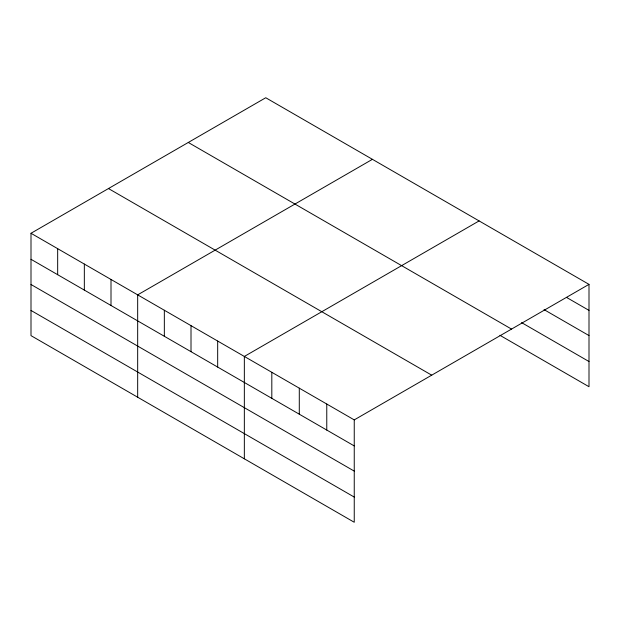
<?xml version="1.0" encoding="UTF-8"?>
<svg xmlns="http://www.w3.org/2000/svg" width="620" height="620" viewBox="0 0 620 620"><rect width="100%" height="100%" fill="white"/><g stroke="black" fill="none" stroke-linecap="round" stroke-linejoin="round"><path stroke-width="0.93" d="M354.245 471.115L354.245 419.895L31 233.275L31 335.637L354.245 522.257L354.245 471.115L31 284.495M499.914 335.288L589 386.725L589 284.363L265.755 97.743L31 233.275M372.426 159.325L137.671 294.864L137.671 397.226M479.097 220.914L244.342 356.446L244.342 458.808M354.245 419.895L589 284.363M566.517 297.406L589 310.387M544.042 309.62L589 335.575M521.56 322.594L589 361.53M188.286 142.468L511.531 329.088M108.469 188.55L431.714 375.17M31 259.3L354.245 445.92M31 310.45L354.245 497.07M326.771 404.039L326.771 430.063M299.29 388.174L299.29 414.199M271.816 372.31L271.816 398.335M217.674 341.047L217.674 367.071M191.007 325.655L191.007 351.679M164.339 310.256L164.339 336.28M111.003 279.465L111.003 305.49M84.335 264.066L84.335 290.09M57.668 248.674L57.668 274.699"/></g></svg>
